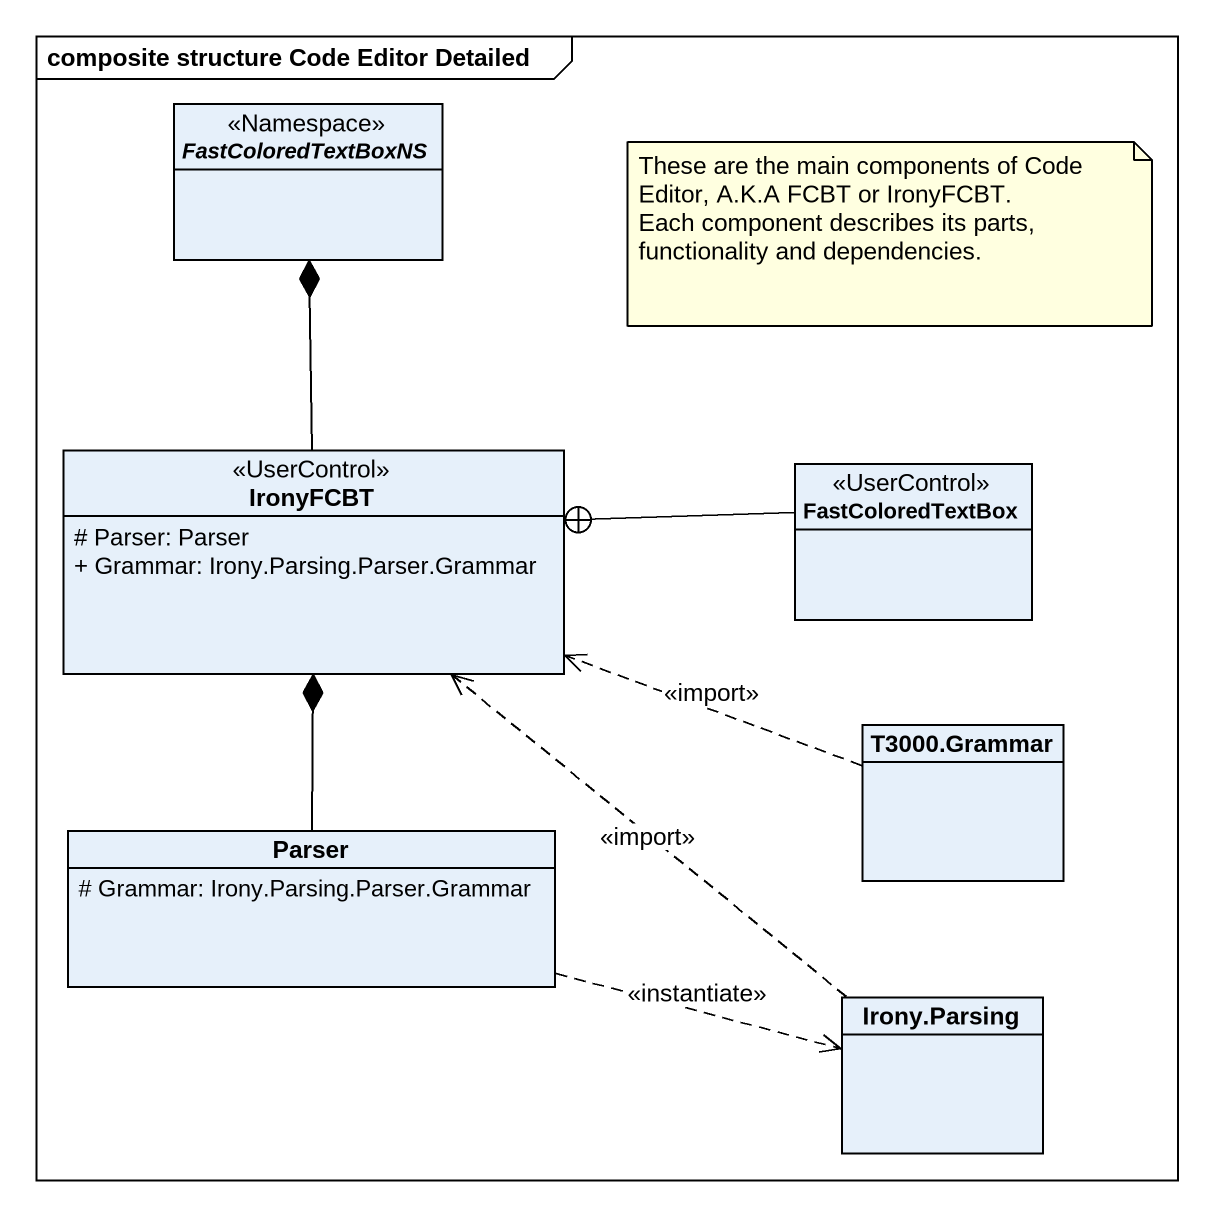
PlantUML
@startuml
mainframe composite structure Code Editor Detailed
hide circle
hide empty members
skinparam classAttributeIconSize 0
abstract class FastColoredTextBoxNS <<Namespace>>
class IronyFCBT <<UserControl>> {
  # Parser: Parser
  + Grammar: Irony.Parsing.Parser.Grammar
}
class FastColoredTextBox <<UserControl>>
class "T3000.Grammar" as T3000_Grammar
class Parser {
  # Grammar: Irony.Parsing.Parser.Grammar
}
class "Irony.Parsing" as Irony_Parsing
IronyFCBT -up-* FastColoredTextBoxNS
FastColoredTextBox -left-+ IronyFCBT
T3000_Grammar .left.> IronyFCBT : <<import>>
Parser -up-* IronyFCBT
Parser .right.> Irony_Parsing : <<instantiate>>
Irony_Parsing .up.> IronyFCBT : <<import>>
note as N1
  These are the main components of Code Editor, A.K.A FCBT or IronyFCBT.
  Each component describes its parts, functionality and dependencies.
end note
@enduml
